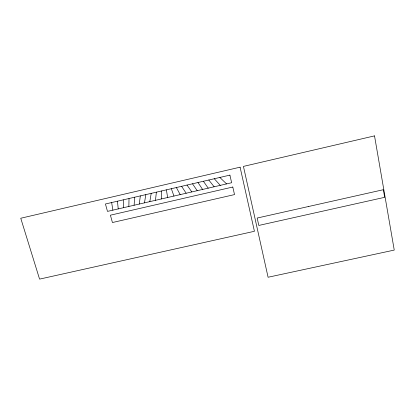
<?xml version="1.0" encoding="UTF-8"?>
<svg xmlns="http://www.w3.org/2000/svg" width="415" height="415" viewBox="0 0 415 415"><rect width="100%" height="100%" fill="white"/><g stroke="black" fill="none" stroke-linecap="round" stroke-linejoin="round"><path stroke-width="0.62" d="M161.425 198.941L161.43 190.999M128.863 206.457L129.013 198.52M134.097 205.249L134.714 197.198M155.469 200.315L156.382 192.171M139.274 204.05L140.337 195.896M144.477 202.852L145.831 194.619M149.836 201.617L151.19 193.374M219.851 177.449L226.564 183.912M214.29 178.741L220.282 185.36M208.807 180.011L214.135 186.781M203.392 181.267L208.216 188.145M187.015 185.064L191.792 191.932M192.508 183.793L197.192 190.687M197.976 182.522L202.587 189.442M181.609 186.319L186.153 193.234M176.385 187.533L180.183 194.614M171.333 188.701L173.947 196.051M166.379 189.852L167.634 197.509M111.651 202.546L112.864 210.146M117.455 201.202L118.228 208.911M123.25 199.859L123.571 207.676M240.088 167.178L20.75 218.243L39.575 279.119L254.426 231.29L240.088 167.178M374.522 135.881L243.439 166.399L268.085 277.246L394.25 250.089L374.522 135.881M229.9 175.12L105.441 203.988L107.485 211.391L231.637 182.74L229.9 175.12M232.794 187.03L110.406 215.188L112.429 222.528L234.517 194.588L232.794 187.03M308.573 206.499L257.175 218.041L258.81 225.438L384.663 197.327L383.351 189.712L308.573 206.499"/></g></svg>
